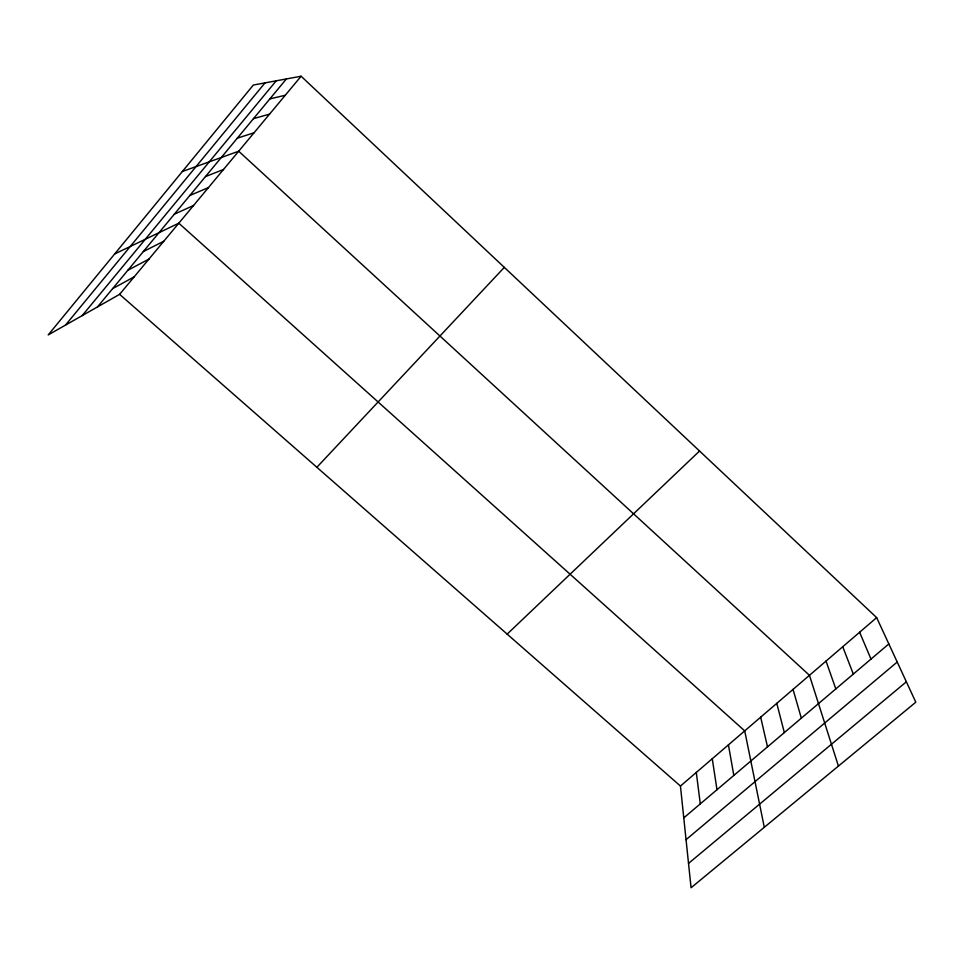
<?xml version="1.0" encoding="UTF-8"?>
<svg xmlns="http://www.w3.org/2000/svg" width="964" height="964" viewBox="0 0 964 964"><rect width="100%" height="100%" fill="white"/><g stroke="black" fill="none" stroke-linecap="round" stroke-linejoin="round"><path stroke-width="1.45" d="M65.492 325.109L264.992 82.892M82.217 315.602L276.21 80.819M97.472 306.926L286.392 78.94M119.608 294.345L301.105 76.228L876.662 617.623L915.8 702.19L691.067 887.772L680.451 786.046L119.608 294.345L48.2 334.93L253.339 85.037L301.105 76.228M316.867 467.287L504.317 267.377M507.16 634.119L699.551 451.019M680.451 786.046L876.662 617.623M683.777 817.882L888.844 643.94M686.055 839.668L897.219 662.027M688.525 863.395L906.365 681.801M112.595 288.67L134.177 276.837M127.899 270.221L148.902 259.135M143.347 251.556L163.784 241.253M114.692 253.942L178.81 223.19L744.714 730.881L764.295 827.305M174.315 214.201L193.559 205.477M189.812 195.499L208.453 187.582M205.477 176.593L223.491 169.495M182.353 171.508L238.698 151.228L809.459 675.306L838.427 766.079M237.313 138.177L254.05 132.767M253.496 118.644L269.571 114.114M269.86 98.894L285.26 95.267M859.623 632.251L870.998 659.075M842.741 646.736L853.321 674.077M826.015 661.087L835.824 688.911M793.047 689.405L801.325 718.168M776.779 703.359L784.335 732.592M760.68 717.18L767.501 746.859M728.423 744.871L733.821 775.43M712.276 758.728L716.975 789.721M696.297 772.453L700.298 803.868"/></g></svg>
